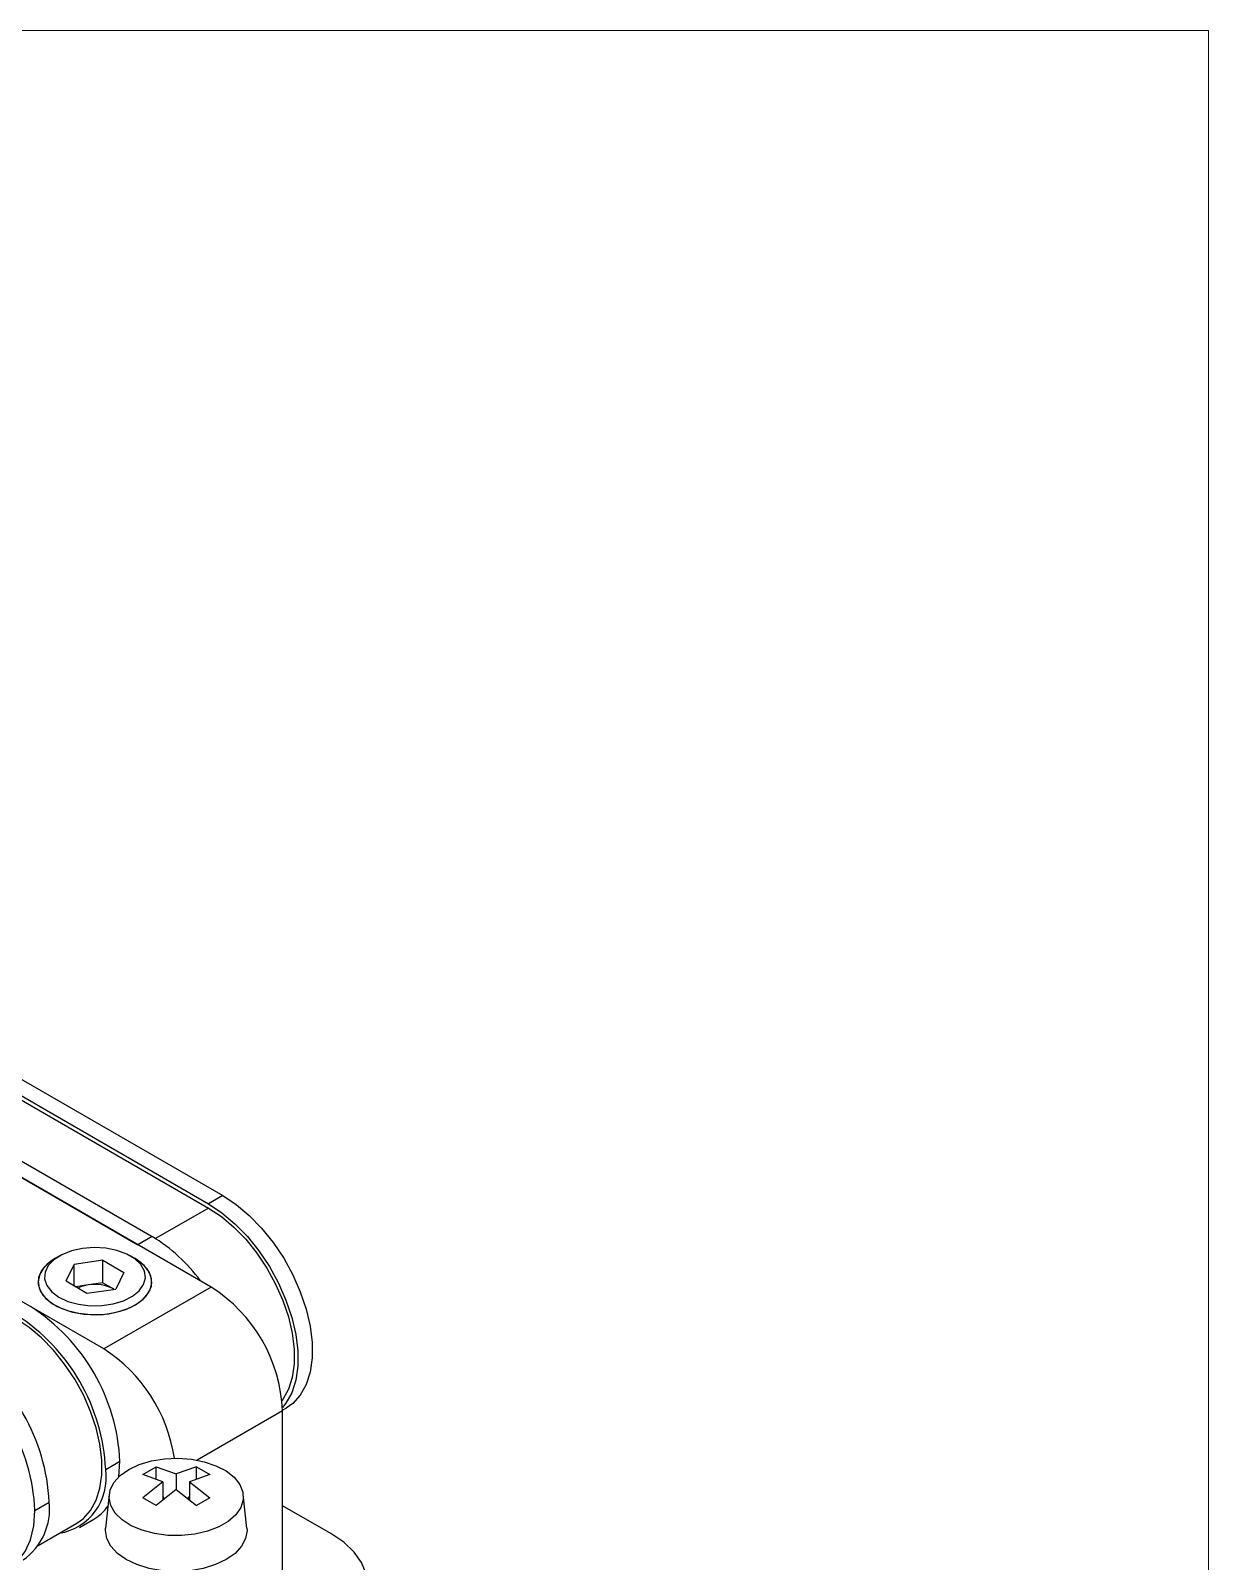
# Model space of a CAD drawing. Header units: millimetres. Extents: x 5 to 292, y 4 to 204.
# Drawn here: x 245.3 to 291.9, y 143.9 to 204.5 of the extents above; entities that cross this region are included whole.
import ezdxf

# ---------------------------------------------------------------- set-up
doc = ezdxf.new("R2010")
doc.units = ezdxf.units.MM

msp = doc.modelspace()

# ---------------------------------------------------------------- linework, layer by layer
at = {"color": 7, "linetype": 'Continuous', "lineweight": 18}
for p, q in [((4.92, 204.48), (291.92, 204.48)), ((291.92, 204.48), (291.92, 4.48))]:
    msp.add_line(p, q, dxfattribs=at)
at = {"color": 7, "linetype": 'Continuous', "lineweight": 25}
for p, q in [((252.459, 154.75), (204.234, 182.59)), ((209.933, 182.532), (252.36, 158.04)), ((210.499, 182.859), (252.925, 158.367)), ((209.933, 182.369), (252.36, 157.877)), ((207.699, 181.243), (250.125, 156.75)), ((207.133, 180.916), (249.56, 156.424)), ((248.216, 152.301), (199.991, 180.14)), ((252.925, 158.367), (252.36, 158.04)), ((250.125, 156.75), (249.56, 156.424)), ((246.448, 155.975), (246.271, 155.873)), ((248.18, 155.815), (247.036, 155.645)), ((248.18, 155.815), (249.006, 155.328)), ((248.18, 154.917), (248.18, 155.815)), ((249.454, 155.873), (249.277, 155.975)), ((246.719, 154.989), (247.036, 155.645)), ((247.036, 154.802), (247.036, 155.645)), ((249.006, 155.328), (248.689, 154.671)), ((246.719, 154.989), (247.545, 154.502)), ((247.608, 154.832), (247.11, 154.758)), ((247.545, 154.502), (248.689, 154.671)), ((248.18, 154.917), (247.608, 154.832)), ((248.18, 154.917), (248.593, 154.673)), ((252.459, 154.75), (248.216, 152.301)), ((248.614, 154.66), (248.593, 154.673)), ((248.593, 154.673), (248.615, 154.66)), ((255.287, 149.874), (255.425, 149.954)), ((255.287, 141.277), (255.287, 149.851)), ((248.287, 147.524), (248.852, 147.851)), ((248.809, 147.239), (248.852, 147.851)), ((249.754, 147.326), (250.284, 147.632)), ((250.55, 147.044), (249.754, 147.326)), ((250.284, 147.632), (251.08, 147.35)), ((250.284, 147.138), (250.284, 147.632)), ((251.875, 147.632), (251.08, 147.35)), ((251.08, 147.35), (251.08, 146.737)), ((252.406, 147.326), (251.61, 147.044)), ((251.875, 147.632), (252.406, 147.326)), ((251.875, 147.138), (251.875, 147.632)), ((250.55, 147.044), (249.754, 146.407)), ((251.08, 146.737), (250.284, 146.101)), ((250.55, 147.044), (250.55, 146.313)), ((251.08, 146.737), (251.875, 146.101)), ((251.61, 147.044), (252.406, 146.407)), ((251.61, 147.044), (251.61, 146.313)), ((245.487, 145.908), (246.052, 146.234)), ((248.428, 146.537), (248.285, 145.207)), ((250.284, 146.101), (249.754, 146.407)), ((250.617, 146.367), (250.55, 146.466)), ((251.544, 146.366), (251.61, 146.463)), ((252.406, 146.407), (251.875, 146.101)), ((253.875, 145.207), (253.732, 146.537)), ((257.196, 144.992), (255.287, 146.094)), ((247.251, 145.235), (247.817, 145.562)), ((245.617, 144.522), (247.151, 145.408))]:
    msp.add_line(p, q, dxfattribs=at)
at = {"color": 8, "linetype": 'Continuous', "lineweight": 25}
for p, q in [((252.36, 157.877), (250.264, 156.667)), ((255.287, 149.851), (251.907, 147.9))]:
    msp.add_line(p, q, dxfattribs=at)
at = {"color": 7, "linetype": 'Continuous', "lineweight": 25, "flags": 128}
for points in [[(252.925, 158.367), (253.452, 158.017), (253.968, 157.584), (254.459, 157.077), (254.917, 156.508), (255.33, 155.889), (255.69, 155.234), (255.987, 154.558), (256.217, 153.876), (256.372, 153.203), (256.451, 152.554), (256.451, 151.944), (256.372, 151.386), (256.217, 150.893), (255.987, 150.475), (255.69, 150.143), (255.425, 149.954)], [(252.36, 158.04), (252.887, 157.69), (253.402, 157.257), (253.894, 156.75), (254.351, 156.181), (254.765, 155.562), (255.124, 154.907), (255.422, 154.231), (255.651, 153.549), (255.807, 152.876), (255.885, 152.227), (255.885, 151.617), (255.807, 151.059), (255.651, 150.566), (255.422, 150.149), (255.285, 149.976)], [(252.36, 157.877), (252.866, 157.541), (253.36, 157.125), (253.832, 156.639), (254.272, 156.092), (254.668, 155.498), (255.013, 154.869), (255.299, 154.22), (255.519, 153.566), (255.669, 152.919), (255.744, 152.297), (255.744, 151.711), (255.669, 151.175), (255.519, 150.702), (255.299, 150.301), (255.267, 150.256)], [(246.271, 155.873), (246.098, 155.76), (245.839, 155.522), (245.675, 155.258), (245.613, 154.979), (245.656, 154.699), (245.803, 154.432), (246.045, 154.188), (246.373, 153.981), (246.77, 153.819), (247.219, 153.71), (247.697, 153.659), (248.184, 153.669), (248.655, 153.739), (249.089, 153.865), (249.466, 154.043), (249.768, 154.263), (249.981, 154.516), (250.094, 154.789), (250.104, 155.07), (250.008, 155.345), (249.812, 155.602), (249.526, 155.829), (249.454, 155.873)], [(246.272, 155.873), (245.967, 155.654), (245.751, 155.402), (245.633, 155.13), (245.62, 154.849), (245.712, 154.573), (245.904, 154.315), (246.188, 154.087), (246.55, 153.899), (246.973, 153.761), (247.439, 153.679), (247.923, 153.656), (248.406, 153.694), (248.862, 153.791), (249.272, 153.942), (249.616, 154.14), (249.878, 154.377), (250.046, 154.641), (250.112, 154.919), (250.072, 155.199), (249.929, 155.467), (249.69, 155.712), (249.454, 155.873)], [(247.365, 156.277), (246.931, 156.18), (246.548, 156.029), (246.236, 155.83), (246.012, 155.596), (245.887, 155.337), (245.868, 155.07), (245.958, 154.806), (246.15, 154.562), (246.434, 154.35), (246.795, 154.182), (247.214, 154.066), (247.668, 154.009), (248.132, 154.014), (248.582, 154.081), (248.993, 154.206), (249.343, 154.382), (249.613, 154.6), (249.789, 154.848), (249.861, 155.113), (249.825, 155.38), (249.684, 155.636), (249.444, 155.865), (249.119, 156.057), (248.726, 156.2), (248.287, 156.287), (247.825, 156.313), (247.365, 156.277)], [(247.151, 145.408), (247.405, 145.59), (247.691, 145.909), (247.911, 146.309), (248.06, 146.783), (248.136, 147.318), (248.136, 147.904), (248.06, 148.527), (247.911, 149.173), (247.691, 149.828), (247.405, 150.477), (247.06, 151.106), (246.663, 151.7), (246.224, 152.246), (245.752, 152.733), (245.257, 153.149), (244.751, 153.485)], [(249.201, 147.527), (249.618, 147.723), (250.094, 147.867), (250.611, 147.952), (251.147, 147.976), (251.68, 147.937), (252.189, 147.836), (252.652, 147.679), (253.051, 147.471), (253.37, 147.221), (253.594, 146.939), (253.715, 146.636), (253.729, 146.326), (253.634, 146.021), (253.435, 145.732), (253.139, 145.473), (252.759, 145.254), (252.31, 145.083), (251.811, 144.968), (251.282, 144.913), (250.744, 144.921), (250.221, 144.991), (249.732, 145.121), (249.299, 145.304), (248.938, 145.535), (248.666, 145.802), (248.492, 146.096), (248.424, 146.404), (248.465, 146.713), (248.613, 147.011), (248.861, 147.287), (249.201, 147.527)], [(243.415, 143.387), (243.556, 143.384), (244.029, 143.446), (244.451, 143.619), (244.811, 143.898), (245.101, 144.277), (245.314, 144.746), (245.443, 145.294), (245.487, 145.908)], [(253.875, 145.207), (253.88, 145.107), (253.826, 144.792), (253.667, 144.488), (253.408, 144.209), (253.06, 143.964), (252.635, 143.763), (252.151, 143.614), (251.626, 143.522), (251.08, 143.49), (250.534, 143.522), (250.008, 143.614), (249.524, 143.763), (249.1, 143.964), (248.752, 144.209), (248.493, 144.488), (248.334, 144.792), (248.28, 145.107), (248.285, 145.207)], [(257.196, 140.91), (257.706, 141.254), (258.116, 141.641), (258.416, 142.059), (258.599, 142.5), (258.661, 142.951), (258.599, 143.403), (258.416, 143.843), (258.116, 144.261), (257.706, 144.648), (257.196, 144.992)]]:
    msp.add_lwpolyline(points, dxfattribs=at)
at = {"color": 7, "linetype": 'Continuous', "lineweight": 25}
for centre, radius, start, end in [((246.651, 151.04), 6.684, 36.22398, 58.68587), ((247.794, 153.467), 1.378, 97.77503, 115.74829), ((247.865, 153.292), 1.561, 62.21866, 99.48413), ((249.172, 149.587), 6.121, 2.47632, 57.52367), ((241.144, 147.483), 7.717, 2.73148, 57.26851), ((240.579, 147.156), 7.717, 2.73148, 57.26851), ((238.344, 145.867), 7.717, 2.73148, 57.26851), ((244.848, 147.069), 6.222, 8.37969, 57.2308), ((237.779, 145.54), 7.717, 2.73148, 57.26851), ((246.078, 147.204), 2.232, 279.6162, 8.24133), ((243.614, 145.959), 2.454, 304.86231, 6.44983), ((246.936, 147.075), 1.751, 300.20091, 325.52055)]:
    msp.add_arc(centre, radius, start, end, dxfattribs=at)

doc.saveas('drawing.dxf')
